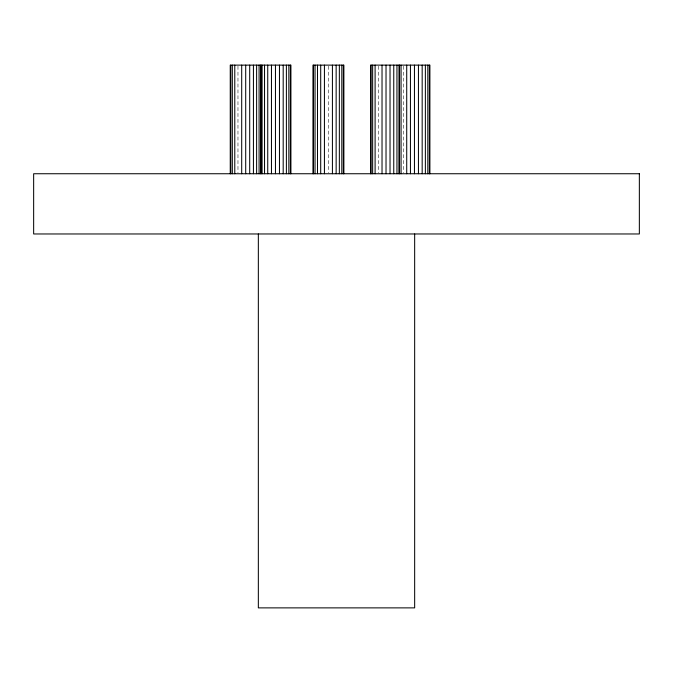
<?xml version="1.0" encoding="UTF-8"?>
<svg xmlns="http://www.w3.org/2000/svg" width="673" height="673" viewBox="0 0 673 673"><rect width="100%" height="100%" fill="white"/><g stroke="black" fill="none" stroke-linecap="round" stroke-linejoin="round"><path stroke-width="0.5" stroke-dasharray="3.37 2.52" d="M403.522 66.164L403.522 172.7M378.302 66.164L378.302 172.7M328.424 66.164L328.424 172.7M237.973 66.164L237.973 172.7"/><path stroke-width="1.01" d="M429.896 173.743L429.896 65.121L370.579 65.121L370.579 173.743M429.374 65.121L429.374 173.743M427.826 65.121L427.826 173.743M425.37 65.121L425.37 173.743M422.173 65.121L422.173 173.743M418.446 65.121L418.446 173.743M414.661 233.968L414.661 607.879L258.339 607.879L258.339 233.968M414.45 65.121L414.45 173.743M410.446 65.121L410.446 173.743M406.719 65.121L406.719 173.743M401.066 65.121L401.066 173.743M399.526 65.121L399.409 173.743M398.996 65.121L398.996 173.743M396.952 65.121L396.952 173.743M393.755 65.121L393.755 173.743M390.029 65.121L390.029 173.743M386.024 65.121L386.024 173.743M382.028 65.121L382.028 173.743M375.105 65.121L375.105 173.743M372.649 65.121L372.649 173.743M371.101 65.121L371.101 173.743M343.878 173.743L343.878 65.121L312.97 65.121L312.97 173.743M343.348 65.121L343.348 173.743M341.808 65.121L341.808 173.743M339.352 65.121L339.352 173.743M336.147 65.121L336.147 173.743M332.42 65.121L332.42 173.743M324.428 65.121L324.428 173.743M320.701 65.121L320.701 173.743M317.496 65.121L317.496 173.743M315.04 65.121L315.04 173.743M313.5 65.121L313.5 173.743M290.913 173.743L290.913 65.121L230.25 65.121L230.25 173.743M290.391 65.121L290.391 173.743M288.843 65.121L288.843 173.743M286.387 65.121L286.387 173.743M283.19 65.121L283.19 173.743M279.463 65.121L279.463 173.743M275.459 65.121L275.459 173.743M271.463 65.121L271.463 173.743M267.736 65.121L267.736 173.743M264.539 65.121L264.539 173.743M262.083 65.121L262.083 173.743M261.149 65.121L261.149 173.743M260.628 65.121L260.628 173.743M259.08 65.121L259.08 173.743M256.623 65.121L256.623 173.743M253.427 65.121L253.427 173.743M249.7 65.121L249.7 173.743M245.704 65.121L245.704 173.743M241.7 65.121L241.7 173.743M234.776 65.121L234.776 173.743M232.32 65.121L232.32 173.743M230.78 65.121L230.78 173.743M639.35 173.743L33.65 173.743L33.65 233.968L639.35 233.968L639.35 173.743"/></g></svg>
